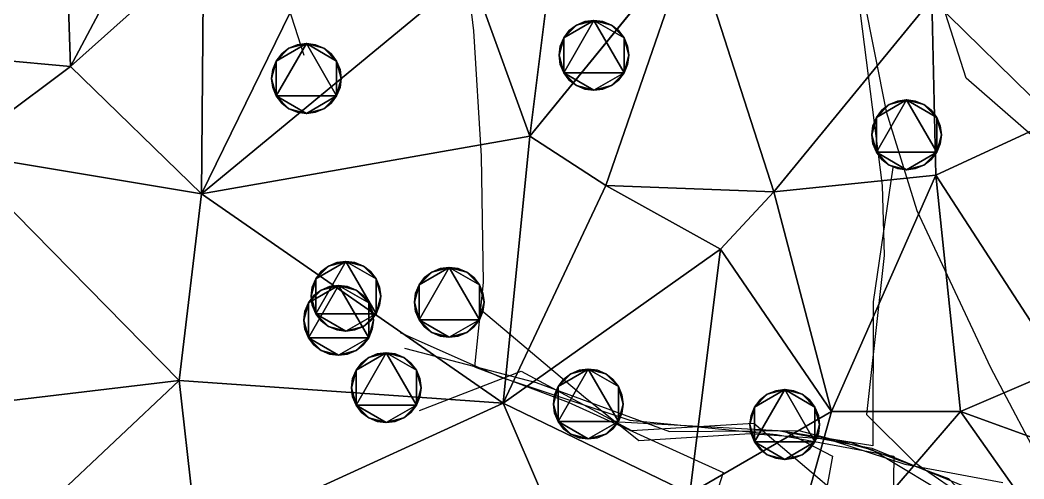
# Model space of a CAD drawing. Header units: metres. Extents: x -1474 to 1301, y -1635 to 1276.
# Drawn here: x -785.5 to -296.1, y -328.9 to -105.4 of the extents above; entities that cross this region are included whole.
import ezdxf

# ---------------------------------------------------------------- set-up
doc = ezdxf.new("R2010")
doc.units = ezdxf.units.M

msp = doc.modelspace()

# ---------------------------------------------------------------- linework, layer by layer
for p, q in [((-721, -53, -2358), (-761, -128, -2370)), ((-761, -128, -2370), (-721, -53, -2358)), ((-629, -51, -2366), (-697, -190, -2352)), ((-697, -190, -2352), (-629, -51, -2366)), ((-571.6235, -50.070435, -2500), (-564.3811, -110.618774, -2500)), ((-524, -58, -2366), (-537, -162, -2372)), ((-537, -162, -2372), (-524, -58, -2366)), ((-382.31702, -54.413208, -2500), (-363.3069, -149.90173, -2500)), ((-763, -62, -2370), (-761, -128, -2370)), ((-761, -128, -2370), (-763, -62, -2370)), ((-324.2218, -133.69629, -2500), (-346.62592, -63.140625, -2500)), ((-458, -65, -2354), (-537, -162, -2372)), ((-537, -162, -2372), (-458, -65, -2354)), ((-458, -65, -2354), (-500, -186, -2366)), ((-500, -186, -2366), (-458, -65, -2354)), ((-458, -65, -2354), (-418, -189, -2370)), ((-418, -189, -2370), (-458, -65, -2354)), ((-696, -70, -2374), (-761, -128, -2370)), ((-761, -128, -2370), (-696, -70, -2374)), ((-696, -70, -2374), (-697, -190, -2352)), ((-697, -190, -2352), (-696, -70, -2374)), ((-647.0747, -122.73926, -2500), (-663.84814, -69.996216, -2500)), ((-566, -82, -2372), (-697, -190, -2352)), ((-697, -190, -2352), (-566, -82, -2372)), ((-566, -82, -2372), (-537, -162, -2372)), ((-537, -162, -2372), (-566, -82, -2372)), ((-377.53992, -89.65259, -2500), (-365.24402, -185.90308, -2500)), ((-341, -95, -2352), (-418, -189, -2370)), ((-418, -189, -2370), (-341, -95, -2352)), ((-341, -95, -2352), (-339, -181, -2376)), ((-341, -95, -2352), (-281, -154, -2376)), ((-339, -181, -2376), (-341, -95, -2352)), ((-281, -154, -2376), (-341, -95, -2352)), ((-510.1325, -106.16052, -2500), (-514.2326, -107.85889, -2500)), ((-505.7326, -105.5813, -2500), (-510.1325, -106.16052, -2500)), ((-501.3327, -106.16052, -2500), (-505.7326, -105.5813, -2500)), ((-497.2326, -107.85889, -2500), (-501.3327, -106.16052, -2500)), ((-564.3811, -110.618774, -2500), (-560.7569, -171.74731, -2500)), ((-517.7534, -110.560425, -2500), (-520.455, -114.0813, -2500)), ((-514.2326, -107.85889, -2500), (-517.7534, -110.560425, -2500)), ((-493.7118, -110.56055, -2500), (-497.2326, -107.85889, -2500)), ((-491.0102, -114.0813, -2500), (-493.7118, -110.56055, -2500)), ((-891, -116, -2384), (-761, -128, -2370)), ((-761, -128, -2370), (-891, -116, -2384)), ((-645.9454, -116.88782, -2500), (-650.3453, -117.46704, -2500)), ((-641.5455, -117.46704, -2500), (-645.9454, -116.88782, -2500)), ((-520.455, -114.0813, -2500), (-522.1533, -118.1814, -2500)), ((-489.3119, -118.1814, -2500), (-491.0102, -114.0813, -2500)), ((-657.9662, -121.86694, -2500), (-660.6678, -125.38782, -2500)), ((-654.4454, -119.165405, -2500), (-657.9662, -121.86694, -2500)), ((-650.3453, -117.46704, -2500), (-654.4454, -119.165405, -2500)), ((-637.4454, -119.165405, -2500), (-641.5455, -117.46704, -2500)), ((-633.92456, -121.86694, -2500), (-637.4454, -119.165405, -2500)), ((-631.22296, -125.38782, -2500), (-633.92456, -121.86694, -2500)), ((-522.1533, -118.1814, -2500), (-522.7326, -122.5813, -2500)), ((-488.7326, -122.5813, -2500), (-489.3119, -118.1814, -2500)), ((-660.6678, -125.38782, -2500), (-662.3661, -129.48792, -2500)), ((-629.52466, -129.48792, -2500), (-631.22296, -125.38782, -2500)), ((-522.7326, -122.5813, -2500), (-522.1533, -126.9812, -2500)), ((-522.1533, -126.9812, -2500), (-520.455, -131.0813, -2500)), ((-491.0102, -131.0813, -2500), (-489.3119, -126.9812, -2500)), ((-489.3119, -126.9812, -2500), (-488.7326, -122.5813, -2500)), ((-761, -128, -2370), (-817, -170, -2370)), ((-817, -170, -2370), (-761, -128, -2370)), ((-761, -128, -2370), (-697, -190, -2352)), ((-697, -190, -2352), (-761, -128, -2370)), ((-662.3661, -129.48792, -2500), (-662.9454, -133.88782, -2500)), ((-628.9454, -133.88782, -2500), (-629.52466, -129.48792, -2500)), ((-520.455, -131.0813, -2500), (-517.7534, -134.60217, -2500)), ((-493.7118, -134.60205, -2500), (-491.0102, -131.0813, -2500)), ((-662.9454, -133.88782, -2500), (-662.3661, -138.28772, -2500)), ((-629.52466, -138.28772, -2500), (-628.9454, -133.88782, -2500)), ((-517.7534, -134.60217, -2500), (-514.2326, -137.30371, -2500)), ((-497.2326, -137.30371, -2500), (-493.7118, -134.60205, -2500)), ((-276.44263, -175.44263, -2500), (-324.2218, -133.69629, -2500)), ((-662.3661, -138.28772, -2500), (-660.6678, -142.38782, -2500)), ((-631.22296, -142.38782, -2500), (-629.52466, -138.28772, -2500)), ((-514.2326, -137.30371, -2500), (-510.1325, -139.00208, -2500)), ((-510.1325, -139.00208, -2500), (-505.7326, -139.5813, -2500)), ((-505.7326, -139.5813, -2500), (-501.3327, -139.00208, -2500)), ((-501.3327, -139.00208, -2500), (-497.2326, -137.30371, -2500)), ((-660.6678, -142.38782, -2500), (-657.9662, -145.90869, -2500)), ((-657.9662, -145.90869, -2500), (-654.4454, -148.61023, -2500)), ((-637.4454, -148.61023, -2500), (-633.92456, -145.90857, -2500)), ((-633.92456, -145.90857, -2500), (-631.22296, -142.38782, -2500)), ((-361.8352, -146.5747, -2500), (-365.35602, -149.27625, -2500)), ((-357.7351, -144.87634, -2500), (-361.8352, -146.5747, -2500)), ((-353.3352, -144.29712, -2500), (-357.7351, -144.87634, -2500)), ((-348.9353, -144.87634, -2500), (-353.3352, -144.29712, -2500)), ((-344.8352, -146.5747, -2500), (-348.9353, -144.87634, -2500)), ((-341.3144, -149.27637, -2500), (-344.8352, -146.5747, -2500)), ((-654.4454, -148.61023, -2500), (-650.3453, -150.3086, -2500)), ((-650.3453, -150.3086, -2500), (-645.9454, -150.88782, -2500)), ((-645.9454, -150.88782, -2500), (-641.5455, -150.3086, -2500)), ((-641.5455, -150.3086, -2500), (-637.4454, -148.61023, -2500)), ((-365.35602, -149.27625, -2500), (-368.05762, -152.79712, -2500)), ((-363.3069, -149.90173, -2500), (-348.30695, -198.08691, -2500)), ((-338.6128, -152.79712, -2500), (-341.3144, -149.27637, -2500)), ((-368.05762, -152.79712, -2500), (-369.75592, -156.89722, -2500)), ((-281, -154, -2376), (-339, -181, -2376)), ((-339, -181, -2376), (-281, -154, -2376)), ((-336.9145, -156.89722, -2500), (-338.6128, -152.79712, -2500)), ((-369.75592, -156.89722, -2500), (-370.3352, -161.29712, -2500)), ((-370.3352, -161.29712, -2500), (-369.75592, -165.69702, -2500)), ((-336.3352, -161.29712, -2500), (-336.9145, -156.89722, -2500)), ((-336.9145, -165.69702, -2500), (-336.3352, -161.29712, -2500)), ((-537, -162, -2372), (-697, -190, -2352)), ((-697, -190, -2352), (-537, -162, -2372)), ((-537, -162, -2372), (-550, -292, -2364)), ((-550, -292, -2364), (-537, -162, -2372)), ((-537, -162, -2372), (-500, -186, -2366)), ((-500, -186, -2366), (-537, -162, -2372)), ((-369.75592, -165.69702, -2500), (-368.05762, -169.79712, -2500)), ((-338.6128, -169.79712, -2500), (-336.9145, -165.69702, -2500)), ((-697, -190, -2352), (-817, -170, -2370)), ((-817, -170, -2370), (-708, -281, -2334)), ((-817, -170, -2370), (-697, -190, -2352)), ((-708, -281, -2334), (-817, -170, -2370)), ((-368.05762, -169.79712, -2500), (-365.35602, -173.318, -2500)), ((-341.3144, -173.31787, -2500), (-338.6128, -169.79712, -2500)), ((-560.7569, -171.74731, -2500), (-559.7418, -233.23004, -2500)), ((-365.35602, -173.318, -2500), (-361.8352, -176.01953, -2500)), ((-361.8352, -176.01953, -2500), (-357.7351, -177.7179, -2500)), ((-348.9353, -177.7179, -2500), (-344.8352, -176.01953, -2500)), ((-344.8352, -176.01953, -2500), (-341.3144, -173.31787, -2500)), ((-339, -181, -2376), (-418, -189, -2370)), ((-418, -189, -2370), (-339, -181, -2376)), ((-339, -181, -2376), (-390, -296, -2436)), ((-390, -296, -2436), (-339, -181, -2376)), ((-360.08936, -177.25146, -2500), (-369.5365, -242.67316, -2500)), ((-357.7351, -177.7179, -2500), (-353.3352, -178.29712, -2500)), ((-353.3352, -178.29712, -2500), (-348.9353, -177.7179, -2500)), ((-339, -181, -2376), (-327, -296, -2428)), ((-339, -181, -2376), (-278, -275, -2448)), ((-327, -296, -2428), (-339, -181, -2376)), ((-278, -275, -2448), (-339, -181, -2376)), ((-365.24402, -185.90308, -2500), (-364.2802, -220.12903, -2500)), ((-697, -190, -2352), (-708, -281, -2334)), ((-708, -281, -2334), (-697, -190, -2352)), ((-697, -190, -2352), (-550, -292, -2364)), ((-550, -292, -2364), (-697, -190, -2352)), ((-500, -186, -2366), (-550, -292, -2364)), ((-550, -292, -2364), (-500, -186, -2366)), ((-500, -186, -2366), (-444, -217, -2376)), ((-500, -186, -2366), (-418, -189, -2370)), ((-444, -217, -2376), (-500, -186, -2366)), ((-418, -189, -2370), (-500, -186, -2366)), ((-418, -189, -2370), (-444, -217, -2376)), ((-444, -217, -2376), (-418, -189, -2370)), ((-418, -189, -2370), (-390, -296, -2436)), ((-390, -296, -2436), (-418, -189, -2370)), ((-348.30695, -198.08691, -2500), (-312.44476, -274.5376, -2500)), ((-444, -217, -2376), (-550, -292, -2364)), ((-550, -292, -2364), (-444, -217, -2376)), ((-444, -217, -2376), (-459, -336, -2436)), ((-459, -336, -2436), (-444, -217, -2376)), ((-444, -217, -2376), (-390, -296, -2436)), ((-390, -296, -2436), (-444, -217, -2376)), ((-364.2802, -220.12903, -2500), (-372.7901, -297.53558, -2500)), ((-631.03485, -223.5028, -2500), (-635.13495, -225.20117, -2500)), ((-626.63495, -222.92358, -2500), (-631.03485, -223.5028, -2500)), ((-622.23505, -223.5028, -2500), (-626.63495, -222.92358, -2500)), ((-618.13495, -225.20117, -2500), (-622.23505, -223.5028, -2500)), ((-638.65576, -227.90277, -2500), (-641.35736, -231.42358, -2500)), ((-635.13495, -225.20117, -2500), (-638.65576, -227.90277, -2500)), ((-614.61414, -227.90277, -2500), (-618.13495, -225.20117, -2500)), ((-611.91254, -231.42358, -2500), (-614.61414, -227.90277, -2500)), ((-584.77325, -228.14148, -2500), (-588.29407, -230.84308, -2500)), ((-580.67316, -226.44318, -2500), (-584.77325, -228.14148, -2500)), ((-576.27325, -225.86389, -2500), (-580.67316, -226.44318, -2500)), ((-571.87335, -226.44318, -2500), (-576.27325, -225.86389, -2500)), ((-567.77325, -228.14148, -2500), (-571.87335, -226.44318, -2500)), ((-564.25244, -230.84308, -2500), (-567.77325, -228.14148, -2500)), ((-641.35736, -231.42358, -2500), (-643.05566, -235.52368, -2500)), ((-630.22723, -234.6189, -2500), (-634.62714, -235.19818, -2500)), ((-625.82733, -235.19818, -2500), (-630.22723, -234.6189, -2500)), ((-610.21423, -235.52368, -2500), (-611.91254, -231.42358, -2500)), ((-590.99567, -234.36389, -2500), (-592.694, -238.46399, -2500)), ((-588.29407, -230.84308, -2500), (-590.99567, -234.36389, -2500)), ((-561.55084, -234.36389, -2500), (-564.25244, -230.84308, -2500)), ((-559.7418, -233.23004, -2500), (-563.89355, -274.23608, -2500)), ((-559.85254, -238.46399, -2500), (-561.55084, -234.36389, -2500)), ((-642.24805, -239.59808, -2500), (-644.94965, -243.1189, -2500)), ((-643.05566, -235.52368, -2500), (-643.63495, -239.92358, -2500)), ((-638.72723, -236.89648, -2500), (-642.24805, -239.59808, -2500)), ((-634.62714, -235.19818, -2500), (-638.72723, -236.89648, -2500)), ((-621.72723, -236.89648, -2500), (-625.82733, -235.19818, -2500)), ((-618.2064, -239.59808, -2500), (-621.72723, -236.89648, -2500)), ((-615.5048, -243.1189, -2500), (-618.2064, -239.59808, -2500)), ((-609.63495, -239.92358, -2500), (-610.21423, -235.52368, -2500)), ((-592.694, -238.46399, -2500), (-593.27325, -242.86389, -2500)), ((-559.27325, -242.86389, -2500), (-559.85254, -238.46399, -2500)), ((-644.94965, -243.1189, -2500), (-646.64795, -247.219, -2500)), ((-643.63495, -239.92358, -2500), (-643.05566, -244.32349, -2500)), ((-643.05566, -244.32349, -2500), (-641.35736, -248.42358, -2500)), ((-613.8065, -247.219, -2500), (-615.5048, -243.1189, -2500)), ((-611.91254, -248.42358, -2500), (-610.21423, -244.32349, -2500)), ((-610.21423, -244.32349, -2500), (-609.63495, -239.92358, -2500)), ((-593.27325, -242.86389, -2500), (-592.694, -247.2638, -2500)), ((-559.85254, -247.2638, -2500), (-559.27325, -242.86389, -2500)), ((-369.5365, -242.67316, -2500), (-369.81708, -312.72235, -2500)), ((-646.64795, -247.219, -2500), (-647.22723, -251.6189, -2500)), ((-641.35736, -248.42358, -2500), (-638.65576, -251.9444, -2500)), ((-614.61414, -251.9444, -2500), (-611.91254, -248.42358, -2500)), ((-613.22723, -251.6189, -2500), (-613.8065, -247.219, -2500)), ((-592.694, -247.2638, -2500), (-590.99567, -251.36389, -2500)), ((-561.55084, -251.36389, -2500), (-559.85254, -247.2638, -2500)), ((-560.5085, -246.76831, -2500), (-510.78223, -288.5033, -2500)), ((-647.22723, -251.6189, -2500), (-646.64795, -256.0188, -2500)), ((-638.65576, -251.9444, -2500), (-635.13495, -254.646, -2500)), ((-618.13495, -254.646, -2500), (-614.61414, -251.9444, -2500)), ((-613.8065, -256.0188, -2500), (-613.22723, -251.6189, -2500)), ((-590.99567, -251.36389, -2500), (-588.29407, -254.8847, -2500)), ((-564.25244, -254.8847, -2500), (-561.55084, -251.36389, -2500)), ((-646.64795, -256.0188, -2500), (-644.94965, -260.1189, -2500)), ((-635.13495, -254.646, -2500), (-631.03485, -256.3443, -2500)), ((-631.03485, -256.3443, -2500), (-626.63495, -256.92358, -2500)), ((-626.63495, -256.92358, -2500), (-622.23505, -256.3443, -2500)), ((-622.23505, -256.3443, -2500), (-618.13495, -254.646, -2500)), ((-615.5048, -260.1189, -2500), (-613.8065, -256.0188, -2500)), ((-600.2787, -257.6443, -2500), (-551.6357, -279.1217, -2500)), ((-588.29407, -254.8847, -2500), (-584.77325, -257.5863, -2500)), ((-584.77325, -257.5863, -2500), (-580.67316, -259.2846, -2500)), ((-580.67316, -259.2846, -2500), (-576.27325, -259.8639, -2500)), ((-576.27325, -259.8639, -2500), (-571.87335, -259.2846, -2500)), ((-571.87335, -259.2846, -2500), (-567.77325, -257.5863, -2500)), ((-567.77325, -257.5863, -2500), (-564.25244, -254.8847, -2500)), ((-644.94965, -260.1189, -2500), (-642.24805, -263.6397, -2500)), ((-642.24805, -263.6397, -2500), (-638.72723, -266.3413, -2500)), ((-621.72723, -266.3413, -2500), (-618.2064, -263.6397, -2500)), ((-618.2064, -263.6397, -2500), (-615.5048, -260.1189, -2500)), ((-638.72723, -266.3413, -2500), (-634.62714, -268.0396, -2500)), ((-634.62714, -268.0396, -2500), (-630.22723, -268.6189, -2500)), ((-630.22723, -268.6189, -2500), (-625.82733, -268.0396, -2500)), ((-625.82733, -268.0396, -2500), (-621.72723, -266.3413, -2500)), ((-611.3908, -268.0252, -2500), (-615.4909, -269.7235, -2500)), ((-606.9909, -267.44592, -2500), (-611.3908, -268.0252, -2500)), ((-602.591, -268.0252, -2500), (-606.9909, -267.44592, -2500)), ((-598.4909, -269.7235, -2500), (-602.591, -268.0252, -2500)), ((-598.09595, -265.1858, -2500), (-533.85706, -281.88605, -2500)), ((-619.0117, -272.4251, -2500), (-621.7133, -275.94592, -2500)), ((-615.4909, -269.7235, -2500), (-619.0117, -272.4251, -2500)), ((-594.9701, -272.4251, -2500), (-598.4909, -269.7235, -2500)), ((-592.2685, -275.94592, -2500), (-594.9701, -272.4251, -2500)), ((-621.7133, -275.94592, -2500), (-623.4116, -280.04602, -2500)), ((-590.5702, -280.04602, -2500), (-592.2685, -275.94592, -2500)), ((-590.7186, -295.56464, -2500), (-541.1408, -276.32776, -2500)), ((-563.89355, -274.23608, -2500), (-518.3738, -291.53857, -2500)), ((-541.1408, -276.32776, -2500), (-487.43353, -305.2296, -2500)), ((-516.983, -277.67944, -2500), (-520.5038, -280.38104, -2500)), ((-512.8829, -275.98114, -2500), (-516.983, -277.67944, -2500)), ((-508.48297, -275.40186, -2500), (-512.8829, -275.98114, -2500)), ((-504.08307, -275.98114, -2500), (-508.48297, -275.40186, -2500)), ((-499.98297, -277.67944, -2500), (-504.08307, -275.98114, -2500)), ((-496.46216, -280.38104, -2500), (-499.98297, -277.67944, -2500)), ((-278, -275, -2448), (-327, -296, -2428)), ((-327, -296, -2428), (-278, -275, -2448)), ((-312.44476, -274.5376, -2500), (-272.24036, -350.70062, -2500)), ((-818, -294, -2340), (-708, -281, -2334)), ((-708, -281, -2334), (-818, -294, -2340)), ((-708, -281, -2334), (-776, -345, -2338)), ((-776, -345, -2338), (-708, -281, -2334)), ((-708, -281, -2334), (-699, -360, -2336)), ((-708, -281, -2334), (-550, -292, -2364)), ((-699, -360, -2336), (-708, -281, -2334)), ((-550, -292, -2364), (-708, -281, -2334)), ((-623.4116, -280.04602, -2500), (-623.9909, -284.44592, -2500)), ((-589.9909, -284.44592, -2500), (-590.5702, -280.04602, -2500)), ((-551.6357, -279.1217, -2500), (-488.1715, -300.32697, -2500)), ((-533.85706, -281.88605, -2500), (-468.9372, -305.72406, -2500)), ((-520.5038, -280.38104, -2500), (-523.2054, -283.90186, -2500)), ((-493.76056, -283.90186, -2500), (-496.46216, -280.38104, -2500)), ((-623.9909, -284.44592, -2500), (-623.4116, -288.84583, -2500)), ((-590.5702, -288.84583, -2500), (-589.9909, -284.44592, -2500)), ((-524.9037, -288.00195, -2500), (-525.483, -292.40186, -2500)), ((-523.2054, -283.90186, -2500), (-524.9037, -288.00195, -2500)), ((-510.78223, -288.5033, -2500), (-483.7791, -310.09924, -2500)), ((-492.06226, -288.00195, -2500), (-493.76056, -283.90186, -2500)), ((-491.48297, -292.40186, -2500), (-492.06226, -288.00195, -2500)), ((-421.23737, -287.66827, -2500), (-424.75818, -290.36987, -2500)), ((-417.13727, -285.96997, -2500), (-421.23737, -287.66827, -2500)), ((-412.73737, -285.3907, -2500), (-417.13727, -285.96997, -2500)), ((-408.33746, -285.96997, -2500), (-412.73737, -285.3907, -2500)), ((-404.23737, -287.66827, -2500), (-408.33746, -285.96997, -2500)), ((-400.71655, -290.36987, -2500), (-404.23737, -287.66827, -2500)), ((-550, -292, -2364), (-699, -360, -2336)), ((-699, -360, -2336), (-550, -292, -2364)), ((-623.4116, -288.84583, -2500), (-621.7133, -292.94592, -2500)), ((-621.7133, -292.94592, -2500), (-619.0117, -296.46674, -2500)), ((-594.9701, -296.46674, -2500), (-592.2685, -292.94592, -2500)), ((-592.2685, -292.94592, -2500), (-590.5702, -288.84583, -2500)), ((-550, -292, -2364), (-510, -385, -2416)), ((-550, -292, -2364), (-459, -336, -2436)), ((-510, -385, -2416), (-550, -292, -2364)), ((-459, -336, -2436), (-550, -292, -2364)), ((-525.483, -292.40186, -2500), (-524.9037, -296.80176, -2500)), ((-518.3738, -291.53857, -2500), (-442.73334, -325.78558, -2500)), ((-492.06226, -296.80176, -2500), (-491.48297, -292.40186, -2500)), ((-424.75818, -290.36987, -2500), (-427.45978, -293.8907, -2500)), ((-398.01495, -293.8907, -2500), (-400.71655, -290.36987, -2500)), ((-619.0117, -296.46674, -2500), (-615.4909, -299.16833, -2500)), ((-598.4909, -299.16833, -2500), (-594.9701, -296.46674, -2500)), ((-524.9037, -296.80176, -2500), (-523.2054, -300.90186, -2500)), ((-493.76056, -300.90186, -2500), (-492.06226, -296.80176, -2500)), ((-390, -296, -2436), (-459, -336, -2436)), ((-459, -336, -2436), (-390, -296, -2436)), ((-429.15808, -297.99078, -2500), (-429.73737, -302.3907, -2500)), ((-427.45978, -293.8907, -2500), (-429.15808, -297.99078, -2500)), ((-390, -296, -2436), (-420, -404, -2456)), ((-420, -404, -2456), (-390, -296, -2436)), ((-327, -296, -2428), (-420, -404, -2456)), ((-420, -404, -2456), (-327, -296, -2428)), ((-396.31665, -297.99078, -2500), (-398.01495, -293.8907, -2500)), ((-395.73737, -302.3907, -2500), (-396.31665, -297.99078, -2500)), ((-327, -296, -2428), (-390, -296, -2436)), ((-390, -296, -2436), (-327, -296, -2428)), ((-372.7901, -297.53558, -2500), (-349.3485, -320.83453, -2500)), ((-327, -296, -2428), (-239, -421, -2434)), ((-220, -335, -2442), (-327, -296, -2428)), ((-327, -296, -2428), (-220, -335, -2442)), ((-239, -421, -2434), (-327, -296, -2428)), ((-615.4909, -299.16833, -2500), (-611.3908, -300.86664, -2500)), ((-611.3908, -300.86664, -2500), (-606.9909, -301.44592, -2500)), ((-606.9909, -301.44592, -2500), (-602.591, -300.86664, -2500)), ((-602.591, -300.86664, -2500), (-598.4909, -299.16833, -2500)), ((-523.2054, -300.90186, -2500), (-520.5038, -304.42267, -2500)), ((-496.46216, -304.42267, -2500), (-493.76056, -300.90186, -2500)), ((-493.49377, -301.01617, -2500), (-415.96857, -305.2566, -2500)), ((-488.1715, -300.32697, -2500), (-416.68683, -307.20544, -2500)), ((-487.43353, -305.2296, -2500), (-427.79285, -301.65442, -2500)), ((-429.73737, -302.3907, -2500), (-429.15808, -306.7906, -2500)), ((-427.79285, -301.65442, -2500), (-380.07977, -342.0782, -2500)), ((-396.31665, -306.7906, -2500), (-395.73737, -302.3907, -2500)), ((-520.5038, -304.42267, -2500), (-516.983, -307.12427, -2500)), ((-516.983, -307.12427, -2500), (-512.8829, -308.82257, -2500)), ((-504.08307, -308.82257, -2500), (-499.98297, -307.12427, -2500)), ((-499.98297, -307.12427, -2500), (-496.46216, -304.42267, -2500)), ((-483.7791, -310.09924, -2500), (-429.52686, -306.7143, -2500)), ((-468.9372, -305.72406, -2500), (-405.78632, -305.3578, -2500)), ((-429.52686, -306.7143, -2500), (-392.22626, -309.41876, -2500)), ((-429.15808, -306.7906, -2500), (-427.45978, -310.8907, -2500)), ((-416.68683, -307.20544, -2500), (-359.5846, -317.79114, -2500)), ((-415.96857, -305.2566, -2500), (-370.2331, -313.82123, -2500)), ((-369.81708, -312.72235, -2500), (-412.23016, -305.976, -2500)), ((-412.23016, -305.976, -2500), (-389.4768, -317.7848, -2500)), ((-405.78632, -305.3578, -2500), (-369.92053, -314.71326, -2500)), ((-398.01495, -310.8907, -2500), (-396.31665, -306.7906, -2500)), ((-397.9126, -307.42938, -2500), (-354.1034, -321.76062, -2500)), ((-512.8829, -308.82257, -2500), (-508.48297, -309.40186, -2500)), ((-508.48297, -309.40186, -2500), (-504.08307, -308.82257, -2500)), ((-427.45978, -310.8907, -2500), (-424.75818, -314.4115, -2500)), ((-400.71655, -314.4115, -2500), (-398.01495, -310.8907, -2500)), ((-392.22626, -309.41876, -2500), (-380.4021, -311.0681, -2500)), ((-380.4021, -311.0681, -2500), (-332.9253, -328.7248, -2500)), ((-424.75818, -314.4115, -2500), (-421.23737, -317.1131, -2500)), ((-421.23737, -317.1131, -2500), (-417.13727, -318.8114, -2500)), ((-408.33746, -318.8114, -2500), (-404.23737, -317.1131, -2500)), ((-404.23737, -317.1131, -2500), (-400.71655, -314.4115, -2500)), ((-389.4768, -317.7848, -2500), (-401.25793, -382.13428, -2500)), ((-370.2331, -313.82123, -2500), (-309.47162, -338.87482, -2500)), ((-369.92053, -314.71326, -2500), (-299.0055, -357.20282, -2500)), ((-359.5846, -317.79114, -2500), (-360.81354, -399.28107, -2500)), ((-417.13727, -318.8114, -2500), (-412.73737, -319.3907, -2500)), ((-412.73737, -319.3907, -2500), (-408.33746, -318.8114, -2500)), ((-354.1034, -321.76062, -2500), (-306.4002, -330.65405, -2500)), ((-349.3485, -320.83453, -2500), (-296.95758, -356.85925, -2500)), ((-442.73334, -325.78558, -2500), (-471.13092, -415.60455, -2500)), ((-332.9253, -328.7248, -2500), (-283.53314, -379.22705, -2500))]:
    msp.add_line(p, q)
for points in [[(-520.455, -114.0813, -2500), (-514.2326, -107.85889, -2500), (-505.7326, -105.5813, -2500), (-505.7325, -105.5812, -2500)], [(-520.455, -131.0813, -2500), (-520.455, -114.0813, -2500), (-505.7326, -105.5813, -2500), (-505.7325, -105.5812, -2500)], [(-505.7326, -105.5813, -2500), (-491.0102, -131.0813, -2500), (-520.455, -131.0813, -2500), (-520.4549, -131.08119, -2500)], [(-514.2326, -107.85889, -2500), (-510.1325, -106.16052, -2500), (-505.7326, -105.5813, -2500), (-505.7325, -105.5812, -2500)], [(-505.7326, -105.5813, -2500), (-501.3327, -106.16052, -2500), (-497.2326, -107.85889, -2500), (-497.2325, -107.85879, -2500)], [(-505.7326, -105.5813, -2500), (-497.2326, -107.85889, -2500), (-491.0102, -114.0813, -2500), (-491.0101, -114.0812, -2500)], [(-505.7326, -105.5813, -2500), (-491.0102, -114.0813, -2500), (-491.0102, -131.0813, -2500), (-491.0101, -131.08119, -2500)], [(-520.455, -114.0813, -2500), (-517.7534, -110.560425, -2500), (-514.2326, -107.85889, -2500), (-514.2325, -107.85879, -2500)], [(-497.2326, -107.85889, -2500), (-493.7118, -110.56055, -2500), (-491.0102, -114.0813, -2500), (-491.0101, -114.0812, -2500)], [(-660.6678, -125.38782, -2500), (-654.4454, -119.165405, -2500), (-645.9454, -116.88782, -2500), (-645.94525, -116.88772, -2500)], [(-660.6678, -142.38782, -2500), (-660.6678, -125.38782, -2500), (-645.9454, -116.88782, -2500), (-645.94525, -116.88772, -2500)], [(-645.9454, -116.88782, -2500), (-631.22296, -142.38782, -2500), (-660.6678, -142.38782, -2500), (-660.66766, -142.38771, -2500)], [(-654.4454, -119.165405, -2500), (-650.3453, -117.46704, -2500), (-645.9454, -116.88782, -2500), (-645.94525, -116.88772, -2500)], [(-645.9454, -116.88782, -2500), (-641.5455, -117.46704, -2500), (-637.4454, -119.165405, -2500), (-637.44525, -119.165306, -2500)], [(-645.9454, -116.88782, -2500), (-637.4454, -119.165405, -2500), (-631.22296, -125.38782, -2500), (-631.22284, -125.38772, -2500)], [(-645.9454, -116.88782, -2500), (-631.22296, -125.38782, -2500), (-631.22296, -142.38782, -2500), (-631.22284, -142.38771, -2500)], [(-522.7326, -122.5813, -2500), (-522.1533, -118.1814, -2500), (-520.455, -114.0813, -2500), (-520.4549, -114.0812, -2500)], [(-520.455, -131.0813, -2500), (-522.7326, -122.5813, -2500), (-520.455, -114.0813, -2500), (-520.4549, -114.0812, -2500)], [(-491.0102, -114.0813, -2500), (-489.3119, -118.1814, -2500), (-488.7326, -122.5813, -2500), (-488.7325, -122.5812, -2500)], [(-491.0102, -114.0813, -2500), (-488.7326, -122.5813, -2500), (-491.0102, -131.0813, -2500), (-491.0101, -131.08119, -2500)], [(-660.6678, -125.38782, -2500), (-657.9662, -121.86694, -2500), (-654.4454, -119.165405, -2500), (-654.44525, -119.165306, -2500)], [(-637.4454, -119.165405, -2500), (-633.92456, -121.86694, -2500), (-631.22296, -125.38782, -2500), (-631.22284, -125.38772, -2500)], [(-662.9454, -133.88782, -2500), (-662.3661, -129.48792, -2500), (-660.6678, -125.38782, -2500), (-660.66766, -125.38772, -2500)], [(-660.6678, -142.38782, -2500), (-662.9454, -133.88782, -2500), (-660.6678, -125.38782, -2500), (-660.66766, -125.38772, -2500)], [(-631.22296, -125.38782, -2500), (-629.52466, -129.48792, -2500), (-628.9454, -133.88782, -2500), (-628.94525, -133.88771, -2500)], [(-631.22296, -125.38782, -2500), (-628.9454, -133.88782, -2500), (-631.22296, -142.38782, -2500), (-631.22284, -142.38771, -2500)], [(-520.455, -131.0813, -2500), (-522.1533, -126.9812, -2500), (-522.7326, -122.5813, -2500), (-522.7325, -122.5812, -2500)], [(-488.7326, -122.5813, -2500), (-489.3119, -126.9812, -2500), (-491.0102, -131.0813, -2500), (-491.0101, -131.08119, -2500)], [(-514.2326, -137.30371, -2500), (-517.7534, -134.60217, -2500), (-520.455, -131.0813, -2500), (-520.4549, -131.08119, -2500)], [(-505.7326, -139.5813, -2500), (-514.2326, -137.30371, -2500), (-520.455, -131.0813, -2500), (-520.4549, -131.08119, -2500)], [(-491.0102, -131.0813, -2500), (-505.7326, -139.5813, -2500), (-520.455, -131.0813, -2500), (-520.4549, -131.08119, -2500)], [(-491.0102, -131.0813, -2500), (-497.2326, -137.30371, -2500), (-505.7326, -139.5813, -2500), (-505.7325, -139.58119, -2500)], [(-491.0102, -131.0813, -2500), (-493.7118, -134.60205, -2500), (-497.2326, -137.30371, -2500), (-497.2325, -137.3036, -2500)], [(-660.6678, -142.38782, -2500), (-662.3661, -138.28772, -2500), (-662.9454, -133.88782, -2500), (-662.94525, -133.88771, -2500)], [(-628.9454, -133.88782, -2500), (-629.52466, -138.28772, -2500), (-631.22296, -142.38782, -2500), (-631.22284, -142.38771, -2500)], [(-505.7326, -139.5813, -2500), (-510.1325, -139.00208, -2500), (-514.2326, -137.30371, -2500), (-514.2325, -137.3036, -2500)], [(-497.2326, -137.30371, -2500), (-501.3327, -139.00208, -2500), (-505.7326, -139.5813, -2500), (-505.7325, -139.58119, -2500)], [(-654.4454, -148.61023, -2500), (-657.9662, -145.90869, -2500), (-660.6678, -142.38782, -2500), (-660.66766, -142.38771, -2500)], [(-645.9454, -150.88782, -2500), (-654.4454, -148.61023, -2500), (-660.6678, -142.38782, -2500), (-660.66766, -142.38771, -2500)], [(-631.22296, -142.38782, -2500), (-645.9454, -150.88782, -2500), (-660.6678, -142.38782, -2500), (-660.66766, -142.38771, -2500)], [(-631.22296, -142.38782, -2500), (-637.4454, -148.61023, -2500), (-645.9454, -150.88782, -2500), (-645.94525, -150.88771, -2500)], [(-631.22296, -142.38782, -2500), (-633.92456, -145.90857, -2500), (-637.4454, -148.61023, -2500), (-637.44525, -148.61012, -2500)], [(-368.05762, -152.79712, -2500), (-361.8352, -146.5747, -2500), (-353.3352, -144.29712, -2500), (-353.3351, -144.29701, -2500)], [(-368.05762, -169.79712, -2500), (-368.05762, -152.79712, -2500), (-353.3352, -144.29712, -2500), (-353.3351, -144.29701, -2500)], [(-353.3352, -144.29712, -2500), (-338.6128, -169.79712, -2500), (-368.05762, -169.79712, -2500), (-368.05753, -169.79701, -2500)], [(-368.05762, -152.79712, -2500), (-365.35602, -149.27625, -2500), (-361.8352, -146.5747, -2500), (-361.8351, -146.5746, -2500)], [(-361.8352, -146.5747, -2500), (-357.7351, -144.87634, -2500), (-353.3352, -144.29712, -2500), (-353.3351, -144.29701, -2500)], [(-353.3352, -144.29712, -2500), (-348.9353, -144.87634, -2500), (-344.8352, -146.5747, -2500), (-344.8351, -146.5746, -2500)], [(-353.3352, -144.29712, -2500), (-344.8352, -146.5747, -2500), (-338.6128, -152.79712, -2500), (-338.6127, -152.79701, -2500)], [(-353.3352, -144.29712, -2500), (-338.6128, -152.79712, -2500), (-338.6128, -169.79712, -2500), (-338.6127, -169.79701, -2500)], [(-344.8352, -146.5747, -2500), (-341.3144, -149.27637, -2500), (-338.6128, -152.79712, -2500), (-338.6127, -152.79701, -2500)], [(-645.9454, -150.88782, -2500), (-650.3453, -150.3086, -2500), (-654.4454, -148.61023, -2500), (-654.44525, -148.61012, -2500)], [(-637.4454, -148.61023, -2500), (-641.5455, -150.3086, -2500), (-645.9454, -150.88782, -2500), (-645.94525, -150.88771, -2500)], [(-370.3352, -161.29712, -2500), (-369.75592, -156.89722, -2500), (-368.05762, -152.79712, -2500), (-368.05753, -152.79701, -2500)], [(-368.05762, -169.79712, -2500), (-370.3352, -161.29712, -2500), (-368.05762, -152.79712, -2500), (-368.05753, -152.79701, -2500)], [(-338.6128, -152.79712, -2500), (-336.9145, -156.89722, -2500), (-336.3352, -161.29712, -2500), (-336.3351, -161.29701, -2500)], [(-338.6128, -152.79712, -2500), (-336.3352, -161.29712, -2500), (-338.6128, -169.79712, -2500), (-338.6127, -169.79701, -2500)], [(-368.05762, -169.79712, -2500), (-369.75592, -165.69702, -2500), (-370.3352, -161.29712, -2500), (-370.3351, -161.29701, -2500)], [(-336.3352, -161.29712, -2500), (-336.9145, -165.69702, -2500), (-338.6128, -169.79712, -2500), (-338.6127, -169.79701, -2500)], [(-361.8352, -176.01953, -2500), (-365.35602, -173.318, -2500), (-368.05762, -169.79712, -2500), (-368.05753, -169.79701, -2500)], [(-353.3352, -178.29712, -2500), (-361.8352, -176.01953, -2500), (-368.05762, -169.79712, -2500), (-368.05753, -169.79701, -2500)], [(-338.6128, -169.79712, -2500), (-353.3352, -178.29712, -2500), (-368.05762, -169.79712, -2500), (-368.05753, -169.79701, -2500)], [(-338.6128, -169.79712, -2500), (-344.8352, -176.01953, -2500), (-353.3352, -178.29712, -2500), (-353.3351, -178.29701, -2500)], [(-338.6128, -169.79712, -2500), (-341.3144, -173.31787, -2500), (-344.8352, -176.01953, -2500), (-344.8351, -176.01942, -2500)], [(-353.3352, -178.29712, -2500), (-357.7351, -177.7179, -2500), (-361.8352, -176.01953, -2500), (-361.8351, -176.01942, -2500)], [(-344.8352, -176.01953, -2500), (-348.9353, -177.7179, -2500), (-353.3352, -178.29712, -2500), (-353.3351, -178.29701, -2500)], [(-641.35736, -231.42358, -2500), (-635.13495, -225.20117, -2500), (-626.63495, -222.92358, -2500), (-626.6348, -222.92348, -2500)], [(-641.35736, -248.42358, -2500), (-641.35736, -231.42358, -2500), (-626.63495, -222.92358, -2500), (-626.6348, -222.92348, -2500)], [(-626.63495, -222.92358, -2500), (-611.91254, -248.42358, -2500), (-641.35736, -248.42358, -2500), (-641.35724, -248.42348, -2500)], [(-635.13495, -225.20117, -2500), (-631.03485, -223.5028, -2500), (-626.63495, -222.92358, -2500), (-626.6348, -222.92348, -2500)], [(-626.63495, -222.92358, -2500), (-622.23505, -223.5028, -2500), (-618.13495, -225.20117, -2500), (-618.1348, -225.20107, -2500)], [(-626.63495, -222.92358, -2500), (-618.13495, -225.20117, -2500), (-611.91254, -231.42358, -2500), (-611.9124, -231.42348, -2500)], [(-626.63495, -222.92358, -2500), (-611.91254, -231.42358, -2500), (-611.91254, -248.42358, -2500), (-611.9124, -248.42348, -2500)], [(-641.35736, -231.42358, -2500), (-638.65576, -227.90277, -2500), (-635.13495, -225.20117, -2500), (-635.1348, -225.20107, -2500)], [(-618.13495, -225.20117, -2500), (-614.61414, -227.90277, -2500), (-611.91254, -231.42358, -2500), (-611.9124, -231.42348, -2500)], [(-590.99567, -234.36389, -2500), (-584.77325, -228.14148, -2500), (-576.27325, -225.86389, -2500), (-576.27313, -225.86378, -2500)], [(-590.99567, -251.36389, -2500), (-590.99567, -234.36389, -2500), (-576.27325, -225.86389, -2500), (-576.27313, -225.86378, -2500)], [(-576.27325, -225.86389, -2500), (-561.55084, -251.36389, -2500), (-590.99567, -251.36389, -2500), (-590.99554, -251.36378, -2500)], [(-590.99567, -234.36389, -2500), (-588.29407, -230.84308, -2500), (-584.77325, -228.14148, -2500), (-584.77313, -228.14137, -2500)], [(-584.77325, -228.14148, -2500), (-580.67316, -226.44318, -2500), (-576.27325, -225.86389, -2500), (-576.27313, -225.86378, -2500)], [(-576.27325, -225.86389, -2500), (-571.87335, -226.44318, -2500), (-567.77325, -228.14148, -2500), (-567.77313, -228.14137, -2500)], [(-576.27325, -225.86389, -2500), (-567.77325, -228.14148, -2500), (-561.55084, -234.36389, -2500), (-561.5507, -234.36378, -2500)], [(-576.27325, -225.86389, -2500), (-561.55084, -234.36389, -2500), (-561.55084, -251.36389, -2500), (-561.5507, -251.36378, -2500)], [(-567.77325, -228.14148, -2500), (-564.25244, -230.84308, -2500), (-561.55084, -234.36389, -2500), (-561.5507, -234.36378, -2500)], [(-644.94965, -243.1189, -2500), (-638.72723, -236.89648, -2500), (-630.22723, -234.6189, -2500), (-630.2271, -234.61879, -2500)], [(-644.94965, -260.1189, -2500), (-644.94965, -243.1189, -2500), (-630.22723, -234.6189, -2500), (-630.2271, -234.61879, -2500)], [(-630.22723, -234.6189, -2500), (-615.5048, -260.1189, -2500), (-644.94965, -260.1189, -2500), (-644.9495, -260.1188, -2500)], [(-643.63495, -239.92358, -2500), (-643.05566, -235.52368, -2500), (-641.35736, -231.42358, -2500), (-641.35724, -231.42348, -2500)], [(-641.35736, -248.42358, -2500), (-643.63495, -239.92358, -2500), (-641.35736, -231.42358, -2500), (-641.35724, -231.42348, -2500)], [(-638.72723, -236.89648, -2500), (-634.62714, -235.19818, -2500), (-630.22723, -234.6189, -2500), (-630.2271, -234.61879, -2500)], [(-630.22723, -234.6189, -2500), (-625.82733, -235.19818, -2500), (-621.72723, -236.89648, -2500), (-621.7271, -236.89638, -2500)], [(-630.22723, -234.6189, -2500), (-621.72723, -236.89648, -2500), (-615.5048, -243.1189, -2500), (-615.5047, -243.11879, -2500)], [(-630.22723, -234.6189, -2500), (-615.5048, -243.1189, -2500), (-615.5048, -260.1189, -2500), (-615.5047, -260.1188, -2500)], [(-611.91254, -231.42358, -2500), (-610.21423, -235.52368, -2500), (-609.63495, -239.92358, -2500), (-609.6348, -239.92348, -2500)], [(-611.91254, -231.42358, -2500), (-609.63495, -239.92358, -2500), (-611.91254, -248.42358, -2500), (-611.9124, -248.42348, -2500)], [(-593.27325, -242.86389, -2500), (-592.694, -238.46399, -2500), (-590.99567, -234.36389, -2500), (-590.99554, -234.36378, -2500)], [(-590.99567, -251.36389, -2500), (-593.27325, -242.86389, -2500), (-590.99567, -234.36389, -2500), (-590.99554, -234.36378, -2500)], [(-561.55084, -234.36389, -2500), (-559.85254, -238.46399, -2500), (-559.27325, -242.86389, -2500), (-559.27313, -242.86378, -2500)], [(-561.55084, -234.36389, -2500), (-559.27325, -242.86389, -2500), (-561.55084, -251.36389, -2500), (-561.5507, -251.36378, -2500)], [(-644.94965, -243.1189, -2500), (-642.24805, -239.59808, -2500), (-638.72723, -236.89648, -2500), (-638.7271, -236.89638, -2500)], [(-621.72723, -236.89648, -2500), (-618.2064, -239.59808, -2500), (-615.5048, -243.1189, -2500), (-615.5047, -243.11879, -2500)], [(-647.22723, -251.6189, -2500), (-646.64795, -247.219, -2500), (-644.94965, -243.1189, -2500), (-644.9495, -243.11879, -2500)], [(-644.94965, -260.1189, -2500), (-647.22723, -251.6189, -2500), (-644.94965, -243.1189, -2500), (-644.9495, -243.11879, -2500)], [(-641.35736, -248.42358, -2500), (-643.05566, -244.32349, -2500), (-643.63495, -239.92358, -2500), (-643.6348, -239.92348, -2500)], [(-615.5048, -243.1189, -2500), (-613.8065, -247.219, -2500), (-613.22723, -251.6189, -2500), (-613.2271, -251.61879, -2500)], [(-615.5048, -243.1189, -2500), (-613.22723, -251.6189, -2500), (-615.5048, -260.1189, -2500), (-615.5047, -260.1188, -2500)], [(-609.63495, -239.92358, -2500), (-610.21423, -244.32349, -2500), (-611.91254, -248.42358, -2500), (-611.9124, -248.42348, -2500)], [(-590.99567, -251.36389, -2500), (-592.694, -247.2638, -2500), (-593.27325, -242.86389, -2500), (-593.27313, -242.86378, -2500)], [(-559.27325, -242.86389, -2500), (-559.85254, -247.2638, -2500), (-561.55084, -251.36389, -2500), (-561.5507, -251.36378, -2500)], [(-635.13495, -254.646, -2500), (-638.65576, -251.9444, -2500), (-641.35736, -248.42358, -2500), (-641.35724, -248.42348, -2500)], [(-626.63495, -256.92358, -2500), (-635.13495, -254.646, -2500), (-641.35736, -248.42358, -2500), (-641.35724, -248.42348, -2500)], [(-611.91254, -248.42358, -2500), (-626.63495, -256.92358, -2500), (-641.35736, -248.42358, -2500), (-641.35724, -248.42348, -2500)], [(-611.91254, -248.42358, -2500), (-618.13495, -254.646, -2500), (-626.63495, -256.92358, -2500), (-626.6348, -256.9235, -2500)], [(-611.91254, -248.42358, -2500), (-614.61414, -251.9444, -2500), (-618.13495, -254.646, -2500), (-618.1348, -254.64589, -2500)], [(-644.94965, -260.1189, -2500), (-646.64795, -256.0188, -2500), (-647.22723, -251.6189, -2500), (-647.2271, -251.61879, -2500)], [(-613.22723, -251.6189, -2500), (-613.8065, -256.0188, -2500), (-615.5048, -260.1189, -2500), (-615.5047, -260.1188, -2500)], [(-584.77325, -257.5863, -2500), (-588.29407, -254.8847, -2500), (-590.99567, -251.36389, -2500), (-590.99554, -251.36378, -2500)], [(-576.27325, -259.8639, -2500), (-584.77325, -257.5863, -2500), (-590.99567, -251.36389, -2500), (-590.99554, -251.36378, -2500)], [(-561.55084, -251.36389, -2500), (-576.27325, -259.8639, -2500), (-590.99567, -251.36389, -2500), (-590.99554, -251.36378, -2500)], [(-561.55084, -251.36389, -2500), (-567.77325, -257.5863, -2500), (-576.27325, -259.8639, -2500), (-576.27313, -259.8638, -2500)], [(-561.55084, -251.36389, -2500), (-564.25244, -254.8847, -2500), (-567.77325, -257.5863, -2500), (-567.77313, -257.5862, -2500)], [(-626.63495, -256.92358, -2500), (-631.03485, -256.3443, -2500), (-635.13495, -254.646, -2500), (-635.1348, -254.64589, -2500)], [(-618.13495, -254.646, -2500), (-622.23505, -256.3443, -2500), (-626.63495, -256.92358, -2500), (-626.6348, -256.9235, -2500)], [(-576.27325, -259.8639, -2500), (-580.67316, -259.2846, -2500), (-584.77325, -257.5863, -2500), (-584.77313, -257.5862, -2500)], [(-567.77325, -257.5863, -2500), (-571.87335, -259.2846, -2500), (-576.27325, -259.8639, -2500), (-576.27313, -259.8638, -2500)], [(-638.72723, -266.3413, -2500), (-642.24805, -263.6397, -2500), (-644.94965, -260.1189, -2500), (-644.9495, -260.1188, -2500)], [(-630.22723, -268.6189, -2500), (-638.72723, -266.3413, -2500), (-644.94965, -260.1189, -2500), (-644.9495, -260.1188, -2500)], [(-615.5048, -260.1189, -2500), (-630.22723, -268.6189, -2500), (-644.94965, -260.1189, -2500), (-644.9495, -260.1188, -2500)], [(-615.5048, -260.1189, -2500), (-621.72723, -266.3413, -2500), (-630.22723, -268.6189, -2500), (-630.2271, -268.6188, -2500)], [(-615.5048, -260.1189, -2500), (-618.2064, -263.6397, -2500), (-621.72723, -266.3413, -2500), (-621.7271, -266.34122, -2500)], [(-630.22723, -268.6189, -2500), (-634.62714, -268.0396, -2500), (-638.72723, -266.3413, -2500), (-638.7271, -266.34122, -2500)], [(-621.72723, -266.3413, -2500), (-625.82733, -268.0396, -2500), (-630.22723, -268.6189, -2500), (-630.2271, -268.6188, -2500)], [(-621.7133, -275.94592, -2500), (-615.4909, -269.7235, -2500), (-606.9909, -267.44592, -2500), (-606.9908, -267.44583, -2500)], [(-621.7133, -292.94592, -2500), (-621.7133, -275.94592, -2500), (-606.9909, -267.44592, -2500), (-606.9908, -267.44583, -2500)], [(-606.9909, -267.44592, -2500), (-592.2685, -292.94592, -2500), (-621.7133, -292.94592, -2500), (-621.7132, -292.94583, -2500)], [(-615.4909, -269.7235, -2500), (-611.3908, -268.0252, -2500), (-606.9909, -267.44592, -2500), (-606.9908, -267.44583, -2500)], [(-606.9909, -267.44592, -2500), (-602.591, -268.0252, -2500), (-598.4909, -269.7235, -2500), (-598.4908, -269.72342, -2500)], [(-606.9909, -267.44592, -2500), (-598.4909, -269.7235, -2500), (-592.2685, -275.94592, -2500), (-592.2684, -275.94583, -2500)], [(-606.9909, -267.44592, -2500), (-592.2685, -275.94592, -2500), (-592.2685, -292.94592, -2500), (-592.2684, -292.94583, -2500)], [(-621.7133, -275.94592, -2500), (-619.0117, -272.4251, -2500), (-615.4909, -269.7235, -2500), (-615.4908, -269.72342, -2500)], [(-598.4909, -269.7235, -2500), (-594.9701, -272.4251, -2500), (-592.2685, -275.94592, -2500), (-592.2684, -275.94583, -2500)], [(-623.9909, -284.44592, -2500), (-623.4116, -280.04602, -2500), (-621.7133, -275.94592, -2500), (-621.7132, -275.94583, -2500)], [(-621.7133, -292.94592, -2500), (-623.9909, -284.44592, -2500), (-621.7133, -275.94592, -2500), (-621.7132, -275.94583, -2500)], [(-592.2685, -275.94592, -2500), (-590.5702, -280.04602, -2500), (-589.9909, -284.44592, -2500), (-589.9908, -284.44583, -2500)], [(-592.2685, -275.94592, -2500), (-589.9909, -284.44592, -2500), (-592.2685, -292.94592, -2500), (-592.2684, -292.94583, -2500)], [(-523.2054, -283.90186, -2500), (-516.983, -277.67944, -2500), (-508.48297, -275.40186, -2500), (-508.48288, -275.40176, -2500)], [(-523.2054, -300.90186, -2500), (-523.2054, -283.90186, -2500), (-508.48297, -275.40186, -2500), (-508.48288, -275.40176, -2500)], [(-508.48297, -275.40186, -2500), (-493.76056, -300.90186, -2500), (-523.2054, -300.90186, -2500), (-523.20526, -300.90176, -2500)], [(-523.2054, -283.90186, -2500), (-520.5038, -280.38104, -2500), (-516.983, -277.67944, -2500), (-516.98285, -277.67935, -2500)], [(-516.983, -277.67944, -2500), (-512.8829, -275.98114, -2500), (-508.48297, -275.40186, -2500), (-508.48288, -275.40176, -2500)], [(-508.48297, -275.40186, -2500), (-504.08307, -275.98114, -2500), (-499.98297, -277.67944, -2500), (-499.98288, -277.67935, -2500)], [(-508.48297, -275.40186, -2500), (-499.98297, -277.67944, -2500), (-493.76056, -283.90186, -2500), (-493.76047, -283.90176, -2500)], [(-508.48297, -275.40186, -2500), (-493.76056, -283.90186, -2500), (-493.76056, -300.90186, -2500), (-493.76047, -300.90176, -2500)], [(-499.98297, -277.67944, -2500), (-496.46216, -280.38104, -2500), (-493.76056, -283.90186, -2500), (-493.76047, -283.90176, -2500)], [(-621.7133, -292.94592, -2500), (-623.4116, -288.84583, -2500), (-623.9909, -284.44592, -2500), (-623.9908, -284.44583, -2500)], [(-589.9909, -284.44592, -2500), (-590.5702, -288.84583, -2500), (-592.2685, -292.94592, -2500), (-592.2684, -292.94583, -2500)], [(-525.483, -292.40186, -2500), (-524.9037, -288.00195, -2500), (-523.2054, -283.90186, -2500), (-523.20526, -283.90176, -2500)], [(-523.2054, -300.90186, -2500), (-525.483, -292.40186, -2500), (-523.2054, -283.90186, -2500), (-523.20526, -283.90176, -2500)], [(-493.76056, -283.90186, -2500), (-492.06226, -288.00195, -2500), (-491.48297, -292.40186, -2500), (-491.48288, -292.40176, -2500)], [(-493.76056, -283.90186, -2500), (-491.48297, -292.40186, -2500), (-493.76056, -300.90186, -2500), (-493.76047, -300.90176, -2500)], [(-427.45978, -293.8907, -2500), (-421.23737, -287.66827, -2500), (-412.73737, -285.3907, -2500), (-412.73727, -285.3906, -2500)], [(-427.45978, -310.8907, -2500), (-427.45978, -293.8907, -2500), (-412.73737, -285.3907, -2500), (-412.73727, -285.3906, -2500)], [(-412.73737, -285.3907, -2500), (-398.01495, -310.8907, -2500), (-427.45978, -310.8907, -2500), (-427.4597, -310.8906, -2500)], [(-427.45978, -293.8907, -2500), (-424.75818, -290.36987, -2500), (-421.23737, -287.66827, -2500), (-421.23727, -287.66818, -2500)], [(-421.23737, -287.66827, -2500), (-417.13727, -285.96997, -2500), (-412.73737, -285.3907, -2500), (-412.73727, -285.3906, -2500)], [(-412.73737, -285.3907, -2500), (-408.33746, -285.96997, -2500), (-404.23737, -287.66827, -2500), (-404.23727, -287.66818, -2500)], [(-412.73737, -285.3907, -2500), (-404.23737, -287.66827, -2500), (-398.01495, -293.8907, -2500), (-398.01486, -293.8906, -2500)], [(-412.73737, -285.3907, -2500), (-398.01495, -293.8907, -2500), (-398.01495, -310.8907, -2500), (-398.01486, -310.8906, -2500)], [(-404.23737, -287.66827, -2500), (-400.71655, -290.36987, -2500), (-398.01495, -293.8907, -2500), (-398.01486, -293.8906, -2500)], [(-615.4909, -299.16833, -2500), (-619.0117, -296.46674, -2500), (-621.7133, -292.94592, -2500), (-621.7132, -292.94583, -2500)], [(-606.9909, -301.44592, -2500), (-615.4909, -299.16833, -2500), (-621.7133, -292.94592, -2500), (-621.7132, -292.94583, -2500)], [(-592.2685, -292.94592, -2500), (-606.9909, -301.44592, -2500), (-621.7133, -292.94592, -2500), (-621.7132, -292.94583, -2500)], [(-592.2685, -292.94592, -2500), (-598.4909, -299.16833, -2500), (-606.9909, -301.44592, -2500), (-606.9908, -301.44583, -2500)], [(-592.2685, -292.94592, -2500), (-594.9701, -296.46674, -2500), (-598.4909, -299.16833, -2500), (-598.4908, -299.16824, -2500)], [(-523.2054, -300.90186, -2500), (-524.9037, -296.80176, -2500), (-525.483, -292.40186, -2500), (-525.48285, -292.40176, -2500)], [(-491.48297, -292.40186, -2500), (-492.06226, -296.80176, -2500), (-493.76056, -300.90186, -2500), (-493.76047, -300.90176, -2500)], [(-429.73737, -302.3907, -2500), (-429.15808, -297.99078, -2500), (-427.45978, -293.8907, -2500), (-427.4597, -293.8906, -2500)], [(-427.45978, -310.8907, -2500), (-429.73737, -302.3907, -2500), (-427.45978, -293.8907, -2500), (-427.4597, -293.8906, -2500)], [(-398.01495, -293.8907, -2500), (-396.31665, -297.99078, -2500), (-395.73737, -302.3907, -2500), (-395.73727, -302.3906, -2500)], [(-398.01495, -293.8907, -2500), (-395.73737, -302.3907, -2500), (-398.01495, -310.8907, -2500), (-398.01486, -310.8906, -2500)], [(-606.9909, -301.44592, -2500), (-611.3908, -300.86664, -2500), (-615.4909, -299.16833, -2500), (-615.4908, -299.16824, -2500)], [(-598.4909, -299.16833, -2500), (-602.591, -300.86664, -2500), (-606.9909, -301.44592, -2500), (-606.9908, -301.44583, -2500)], [(-516.983, -307.12427, -2500), (-520.5038, -304.42267, -2500), (-523.2054, -300.90186, -2500), (-523.20526, -300.90176, -2500)], [(-508.48297, -309.40186, -2500), (-516.983, -307.12427, -2500), (-523.2054, -300.90186, -2500), (-523.20526, -300.90176, -2500)], [(-493.76056, -300.90186, -2500), (-508.48297, -309.40186, -2500), (-523.2054, -300.90186, -2500), (-523.20526, -300.90176, -2500)], [(-493.76056, -300.90186, -2500), (-499.98297, -307.12427, -2500), (-508.48297, -309.40186, -2500), (-508.48288, -309.40176, -2500)], [(-493.76056, -300.90186, -2500), (-496.46216, -304.42267, -2500), (-499.98297, -307.12427, -2500), (-499.98288, -307.12418, -2500)], [(-427.45978, -310.8907, -2500), (-429.15808, -306.7906, -2500), (-429.73737, -302.3907, -2500), (-429.73727, -302.3906, -2500)], [(-395.73737, -302.3907, -2500), (-396.31665, -306.7906, -2500), (-398.01495, -310.8907, -2500), (-398.01486, -310.8906, -2500)], [(-508.48297, -309.40186, -2500), (-512.8829, -308.82257, -2500), (-516.983, -307.12427, -2500), (-516.98285, -307.12418, -2500)], [(-499.98297, -307.12427, -2500), (-504.08307, -308.82257, -2500), (-508.48297, -309.40186, -2500), (-508.48288, -309.40176, -2500)], [(-421.23737, -317.1131, -2500), (-424.75818, -314.4115, -2500), (-427.45978, -310.8907, -2500), (-427.4597, -310.8906, -2500)], [(-412.73737, -319.3907, -2500), (-421.23737, -317.1131, -2500), (-427.45978, -310.8907, -2500), (-427.4597, -310.8906, -2500)], [(-398.01495, -310.8907, -2500), (-412.73737, -319.3907, -2500), (-427.45978, -310.8907, -2500), (-427.4597, -310.8906, -2500)], [(-398.01495, -310.8907, -2500), (-404.23737, -317.1131, -2500), (-412.73737, -319.3907, -2500), (-412.73727, -319.3906, -2500)], [(-398.01495, -310.8907, -2500), (-400.71655, -314.4115, -2500), (-404.23737, -317.1131, -2500), (-404.23727, -317.113, -2500)], [(-412.73737, -319.3907, -2500), (-417.13727, -318.8114, -2500), (-421.23737, -317.1131, -2500), (-421.23727, -317.113, -2500)], [(-404.23737, -317.1131, -2500), (-408.33746, -318.8114, -2500), (-412.73737, -319.3907, -2500), (-412.73727, -319.3906, -2500)]]:
    msp.add_3dface(points)

doc.saveas('drawing.dxf')
